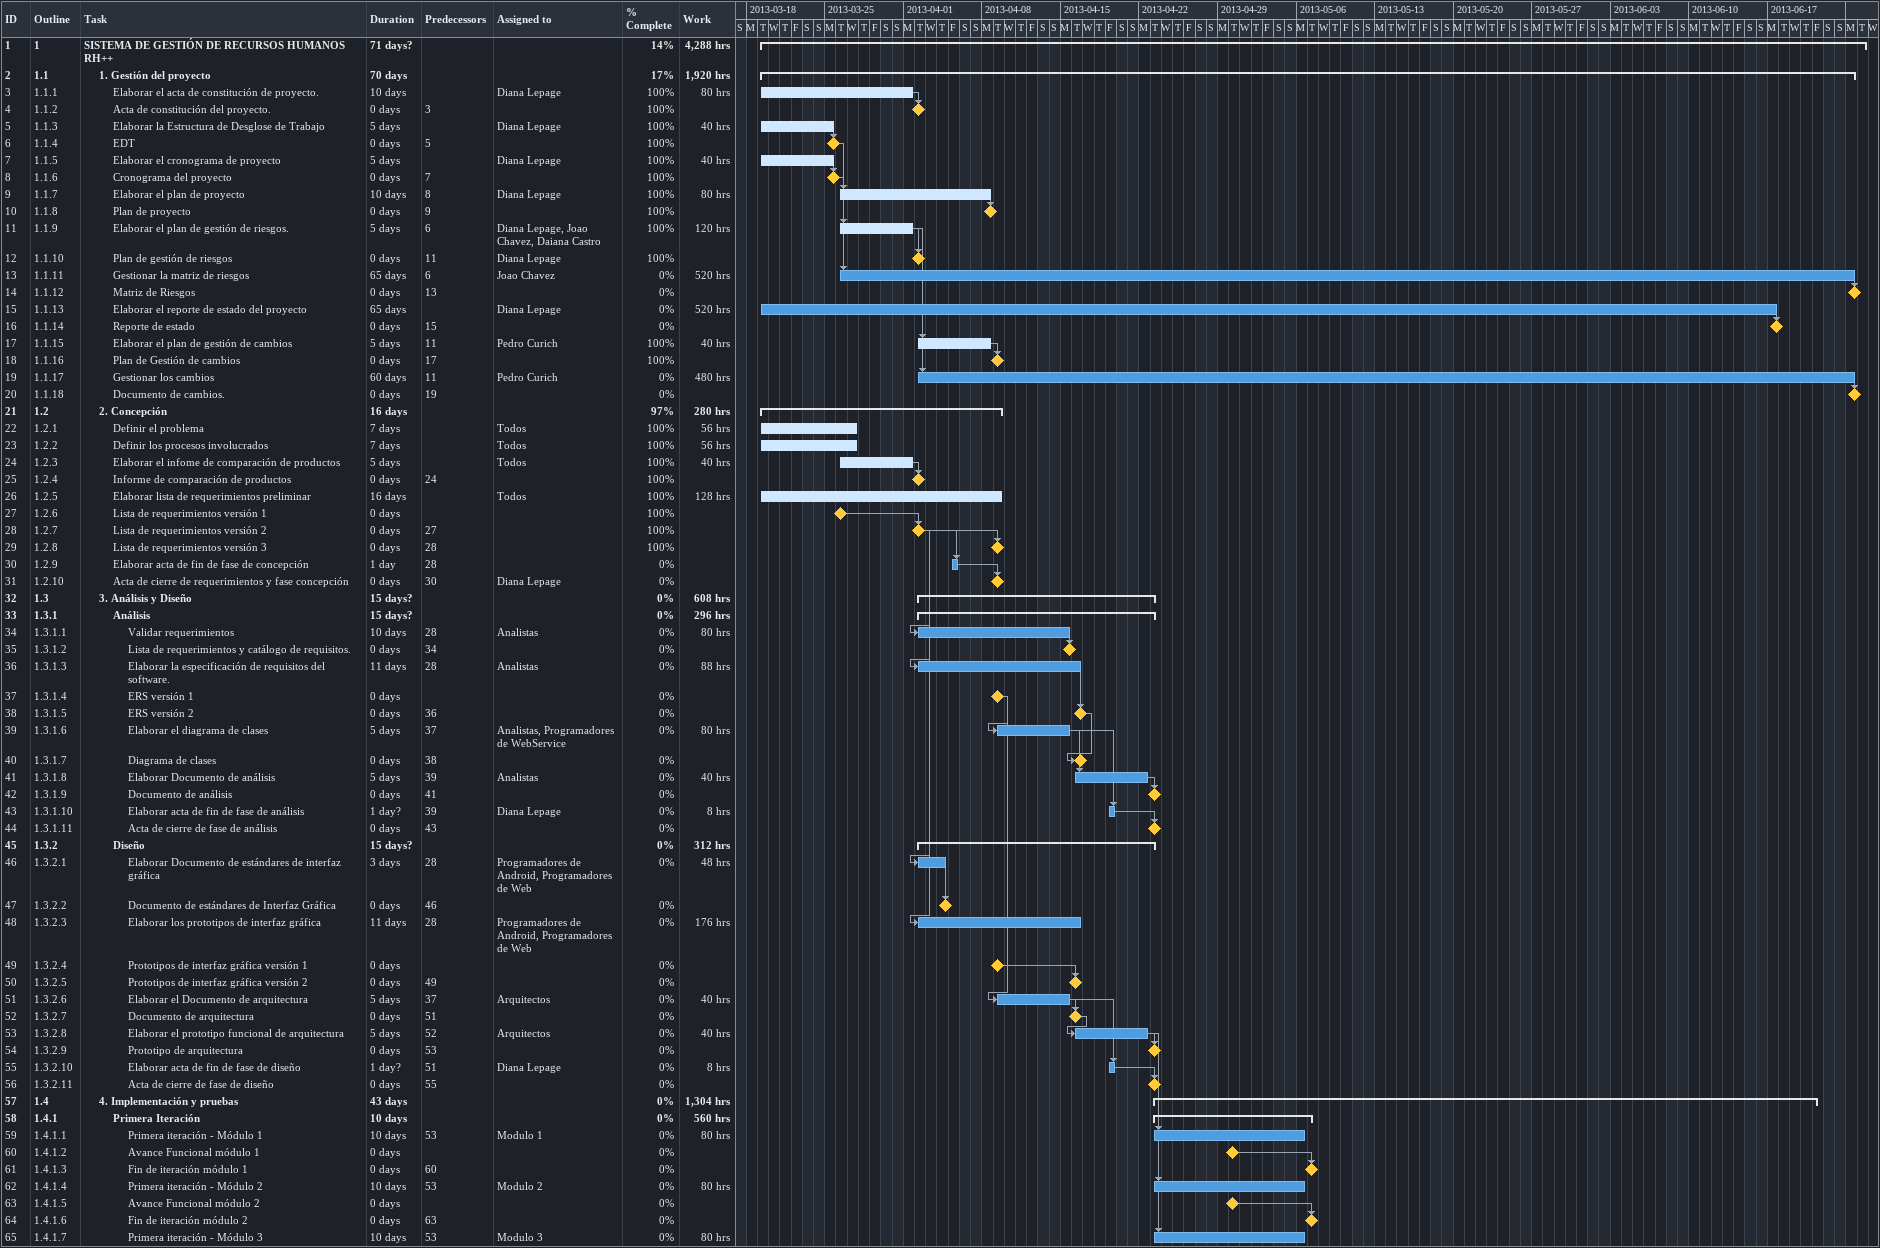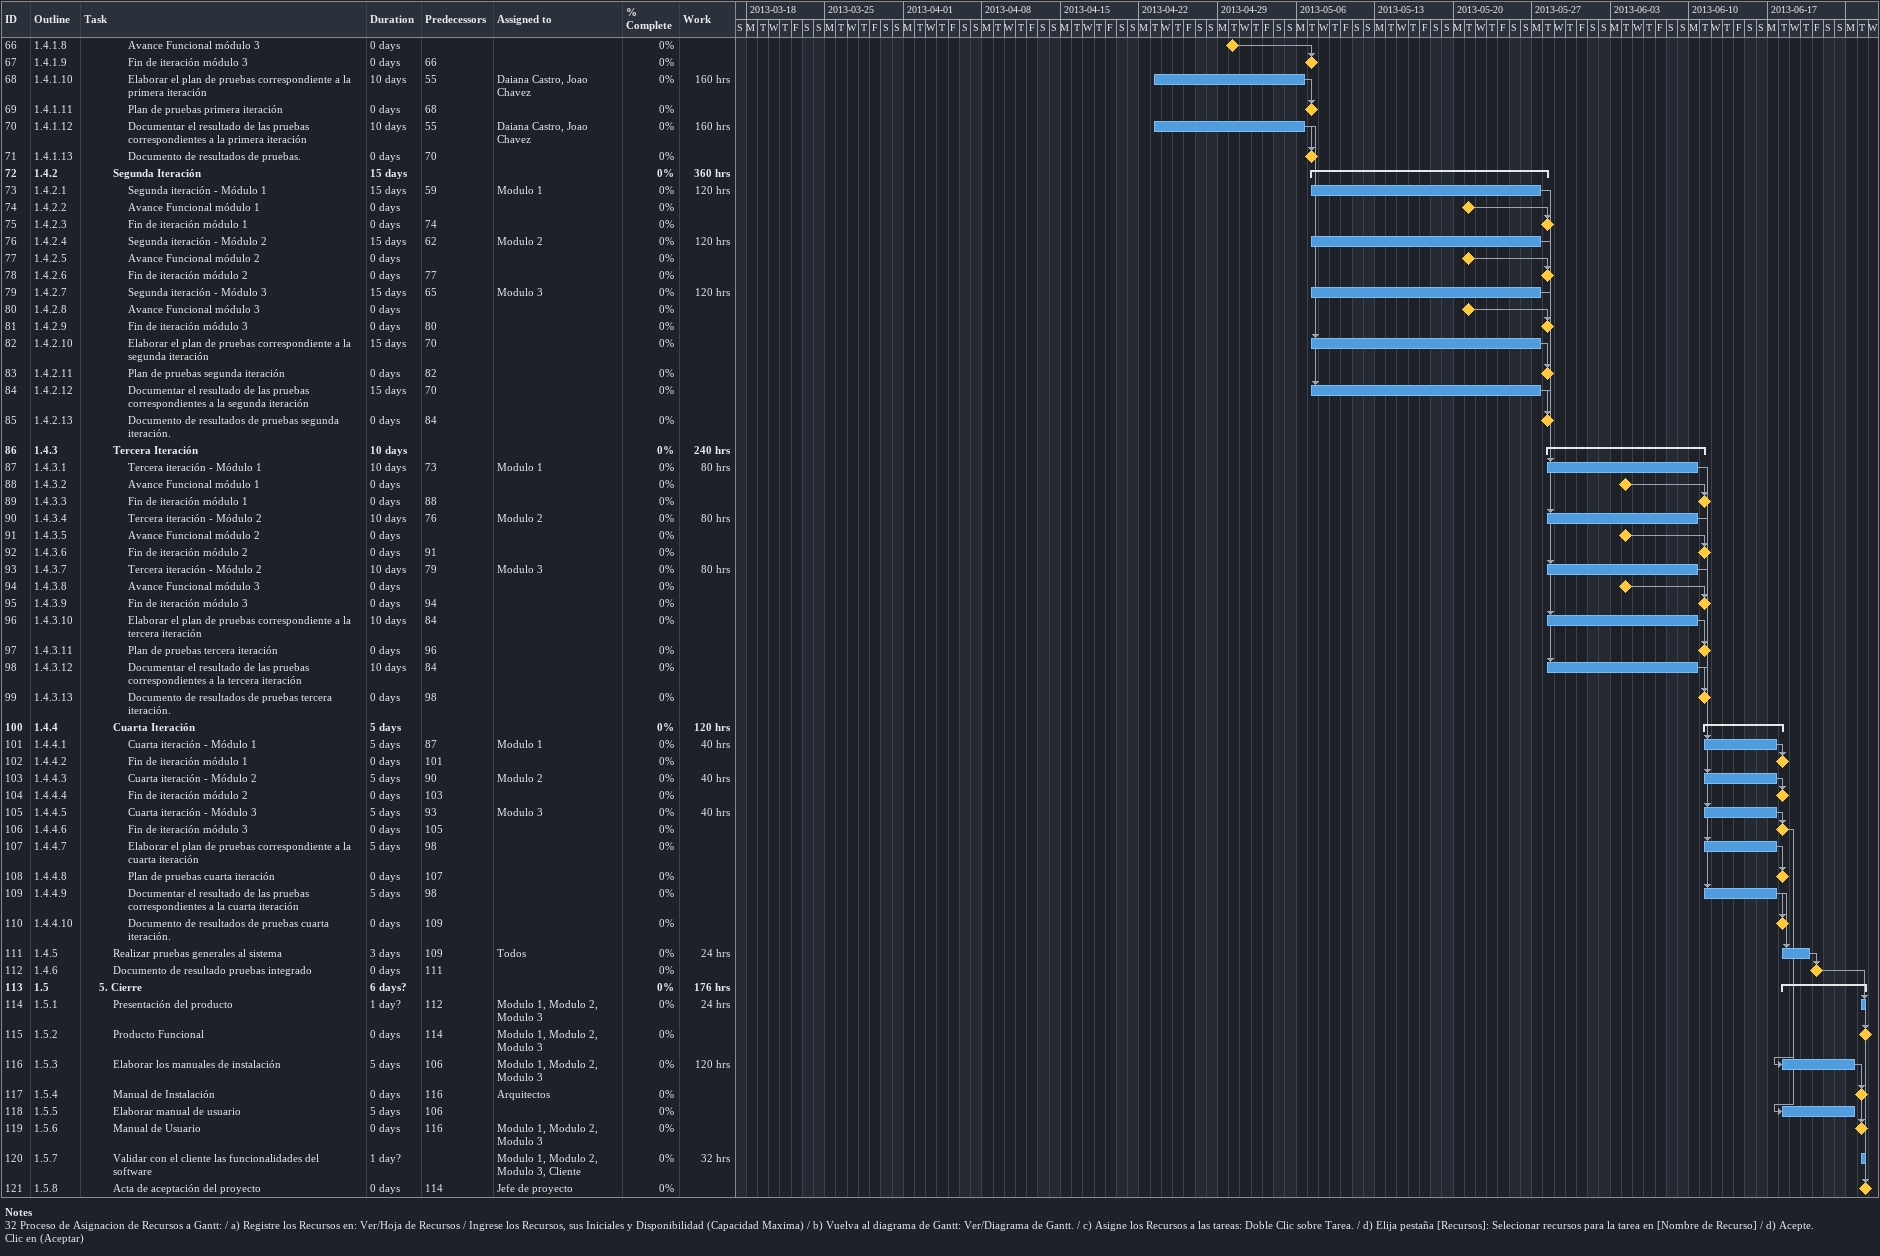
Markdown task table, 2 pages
| ID | WBS | Task | Duration | Start | Finish | Predecessors | Resources | % complete | Work (h) |
|---|---|---|---|---|---|---|---|---|---|
| 1 | 1 | **SISTEMA DE GESTIÓN DE RECURSOS HUMANOS RH++** | 71d? | 2013-03-19 | 2013-06-25 |  |  | 14 | 4288 |
| 2 | 1.1 | **1. Gestión del proyecto** | 70d | 2013-03-19 | 2013-06-24 |  |  | 17 | 1920 |
| 3 | 1.1.1 | Elaborar el acta de constitución de proyecto. | 10d | 2013-03-19 | 2013-04-01 |  | Diana Lepage | 100 | 80 |
| 4 | 1.1.2 | Acta de constitución del proyecto. | 0d | 2013-04-02 | 2013-04-02 | 3 |  | 100 |  |
| 5 | 1.1.3 | Elaborar la Estructura de Desglose de Trabajo | 5d | 2013-03-19 | 2013-03-25 |  | Diana Lepage | 100 | 40 |
| 6 | 1.1.4 | EDT | 0d | 2013-03-25 | 2013-03-25 | 5 |  | 100 |  |
| 7 | 1.1.5 | Elaborar el cronograma de proyecto | 5d | 2013-03-19 | 2013-03-25 |  | Diana Lepage | 100 | 40 |
| 8 | 1.1.6 | Cronograma del proyecto | 0d | 2013-03-25 | 2013-03-25 | 7 |  | 100 |  |
| 9 | 1.1.7 | Elaborar el plan de proyecto | 10d | 2013-03-26 | 2013-04-08 | 8 | Diana Lepage | 100 | 80 |
| 10 | 1.1.8 | Plan de proyecto | 0d | 2013-04-08 | 2013-04-08 | 9 |  | 100 |  |
| 11 | 1.1.9 | Elaborar el plan de gestión de riesgos. | 5d | 2013-03-26 | 2013-04-01 | 6 | Diana Lepage, Joao Chavez, Daiana Castro | 100 | 120 |
| 12 | 1.1.10 | Plan de gestión de riesgos | 0d | 2013-04-02 | 2013-04-02 | 11 | Diana Lepage | 100 |  |
| 13 | 1.1.11 | Gestionar la matriz de riesgos | 65d | 2013-03-26 | 2013-06-24 | 6 | Joao Chavez | 0 | 520 |
| 14 | 1.1.12 | Matriz de Riesgos | 0d | 2013-06-24 | 2013-06-24 | 13 |  | 0 |  |
| 15 | 1.1.13 | Elaborar el reporte de estado del proyecto | 65d | 2013-03-19 | 2013-06-17 |  | Diana Lepage | 0 | 520 |
| 16 | 1.1.14 | Reporte de estado | 0d | 2013-06-17 | 2013-06-17 | 15 |  | 0 |  |
| 17 | 1.1.15 | Elaborar el plan de gestión de cambios | 5d | 2013-04-02 | 2013-04-08 | 11 | Pedro Curich | 100 | 40 |
| 18 | 1.1.16 | Plan de Gestión de cambios | 0d | 2013-04-09 | 2013-04-09 | 17 |  | 100 |  |
| 19 | 1.1.17 | Gestionar los cambios | 60d | 2013-04-02 | 2013-06-24 | 11 | Pedro Curich | 0 | 480 |
| 20 | 1.1.18 | Documento de cambios. | 0d | 2013-06-24 | 2013-06-24 | 19 |  | 0 |  |
| 21 | 1.2 | **2. Concepción** | 16d | 2013-03-19 | 2013-04-09 |  |  | 97 | 280 |
| 22 | 1.2.1 | Definir el problema | 7d | 2013-03-19 | 2013-03-27 |  | Todos | 100 | 56 |
| 23 | 1.2.2 | Definir los procesos involucrados | 7d | 2013-03-19 | 2013-03-27 |  | Todos | 100 | 56 |
| 24 | 1.2.3 | Elaborar el infome de comparación de productos | 5d | 2013-03-26 | 2013-04-01 |  | Todos | 100 | 40 |
| 25 | 1.2.4 | Informe de comparación de productos | 0d | 2013-04-02 | 2013-04-02 | 24 |  | 100 |  |
| 26 | 1.2.5 | Elaborar lista de requerimientos preliminar | 16d | 2013-03-19 | 2013-04-09 |  | Todos | 100 | 128 |
| 27 | 1.2.6 | Lista de requerimientos versión 1 | 0d | 2013-03-26 | 2013-03-26 |  |  | 100 |  |
| 28 | 1.2.7 | Lista de requerimientos versión 2 | 0d | 2013-04-02 | 2013-04-02 | 27 |  | 100 |  |
| 29 | 1.2.8 | Lista de requerimientos versión 3 | 0d | 2013-04-09 | 2013-04-09 | 28 |  | 100 |  |
| 30 | 1.2.9 | Elaborar acta de fin de fase de concepción | 1d | 2013-04-05 | 2013-04-05 | 28 |  | 0 |  |
| 31 | 1.2.10 | Acta de cierre de requerimientos y fase concepción | 0d | 2013-04-09 | 2013-04-09 | 30 | Diana Lepage | 0 |  |
| 32 | 1.3 | **3. Análisis y Diseño** | 15d? | 2013-04-02 | 2013-04-23 |  |  | 0 | 608 |
| 33 | 1.3.1 | **Análisis** | 15d? | 2013-04-02 | 2013-04-23 |  |  | 0 | 296 |
| 34 | 1.3.1.1 | Validar requerimientos | 10d | 2013-04-02 | 2013-04-15 | 28 | Analistas | 0 | 80 |
| 35 | 1.3.1.2 | Lista de requerimientos y catálogo de requisitos. | 0d | 2013-04-15 | 2013-04-15 | 34 |  | 0 |  |
| 36 | 1.3.1.3 | Elaborar la especificación de requisitos del software. | 11d | 2013-04-02 | 2013-04-16 | 28 | Analistas | 0 | 88 |
| 37 | 1.3.1.4 | ERS versión 1 | 0d | 2013-04-09 | 2013-04-09 |  |  | 0 |  |
| 38 | 1.3.1.5 | ERS versión 2 | 0d | 2013-04-16 | 2013-04-16 | 36 |  | 0 |  |
| 39 | 1.3.1.6 | Elaborar el diagrama de clases | 5d | 2013-04-09 | 2013-04-15 | 37 | Analistas, Programadores de WebService | 0 | 80 |
| 40 | 1.3.1.7 | Diagrama de clases | 0d | 2013-04-16 | 2013-04-16 | 38 |  | 0 |  |
| 41 | 1.3.1.8 | Elaborar Documento de análisis | 5d | 2013-04-16 | 2013-04-22 | 39 | Analistas | 0 | 40 |
| 42 | 1.3.1.9 | Documento de análisis | 0d | 2013-04-23 | 2013-04-23 | 41 |  | 0 |  |
| 43 | 1.3.1.10 | Elaborar acta de fin de fase de análisis | 1d? | 2013-04-19 | 2013-04-19 | 39 | Diana Lepage | 0 | 8 |
| 44 | 1.3.1.11 | Acta de cierre de fase de análisis | 0d | 2013-04-23 | 2013-04-23 | 43 |  | 0 |  |
| 45 | 1.3.2 | **Diseño** | 15d? | 2013-04-02 | 2013-04-23 |  |  | 0 | 312 |
| 46 | 1.3.2.1 | Elaborar Documento de estándares de interfaz gráfica | 3d | 2013-04-02 | 2013-04-04 | 28 | Programadores de Android, Programadores de Web | 0 | 48 |
| 47 | 1.3.2.2 | Documento de estándares de Interfaz Gráfica | 0d | 2013-04-04 | 2013-04-04 | 46 |  | 0 |  |
| 48 | 1.3.2.3 | Elaborar los prototipos de interfaz gráfica | 11d | 2013-04-02 | 2013-04-16 | 28 | Programadores de Android, Programadores de Web | 0 | 176 |
| 49 | 1.3.2.4 | Prototipos de interfaz gráfica versión 1 | 0d | 2013-04-09 | 2013-04-09 |  |  | 0 |  |
| 50 | 1.3.2.5 | Prototipos de interfaz gráfica versión 2 | 0d | 2013-04-16 | 2013-04-16 | 49 |  | 0 |  |
| 51 | 1.3.2.6 | Elaborar el Documento de arquitectura | 5d | 2013-04-09 | 2013-04-15 | 37 | Arquitectos | 0 | 40 |
| 52 | 1.3.2.7 | Documento de arquitectura | 0d | 2013-04-16 | 2013-04-16 | 51 |  | 0 |  |
| 53 | 1.3.2.8 | Elaborar el prototipo funcional de arquitectura | 5d | 2013-04-16 | 2013-04-22 | 52 | Arquitectos | 0 | 40 |
| 54 | 1.3.2.9 | Prototipo de arquitectura | 0d | 2013-04-23 | 2013-04-23 | 53 |  | 0 |  |
| 55 | 1.3.2.10 | Elaborar acta de fin de fase de diseño | 1d? | 2013-04-19 | 2013-04-19 | 51 | Diana Lepage | 0 | 8 |
| 56 | 1.3.2.11 | Acta de cierre de fase de diseño | 0d | 2013-04-23 | 2013-04-23 | 55 |  | 0 |  |
| 57 | 1.4 | **4. Implementación y pruebas** | 43d | 2013-04-23 | 2013-06-21 |  |  | 0 | 1304 |
| 58 | 1.4.1 | **Primera Iteración** | 10d | 2013-04-23 | 2013-05-07 |  |  | 0 | 560 |
| 59 | 1.4.1.1 | Primera iteración - Módulo 1 | 10d | 2013-04-23 | 2013-05-06 | 53 | Modulo 1 | 0 | 80 |
| 60 | 1.4.1.2 | Avance Funcional módulo 1 | 0d | 2013-04-30 | 2013-04-30 |  |  | 0 |  |
| 61 | 1.4.1.3 | Fin de iteración módulo 1 | 0d | 2013-05-07 | 2013-05-07 | 60 |  | 0 |  |
| 62 | 1.4.1.4 | Primera iteración - Módulo 2 | 10d | 2013-04-23 | 2013-05-06 | 53 | Modulo 2 | 0 | 80 |
| 63 | 1.4.1.5 | Avance Funcional módulo 2 | 0d | 2013-04-30 | 2013-04-30 |  |  | 0 |  |
| 64 | 1.4.1.6 | Fin de iteración módulo 2 | 0d | 2013-05-07 | 2013-05-07 | 63 |  | 0 |  |
| 65 | 1.4.1.7 | Primera iteración - Módulo 3 | 10d | 2013-04-23 | 2013-05-06 | 53 | Modulo 3 | 0 | 80 |
| 66 | 1.4.1.8 | Avance Funcional módulo 3 | 0d | 2013-04-30 | 2013-04-30 |  |  | 0 |  |
| 67 | 1.4.1.9 | Fin de iteración módulo 3 | 0d | 2013-05-07 | 2013-05-07 | 66 |  | 0 |  |
| 68 | 1.4.1.10 | Elaborar el plan de pruebas correspondiente a la primera iteración | 10d | 2013-04-23 | 2013-05-06 | 55 | Daiana Castro, Joao Chavez | 0 | 160 |
| 69 | 1.4.1.11 | Plan de pruebas primera iteración | 0d | 2013-05-07 | 2013-05-07 | 68 |  | 0 |  |
| 70 | 1.4.1.12 | Documentar el resultado de las pruebas correspondientes a la primera iteración | 10d | 2013-04-23 | 2013-05-06 | 55 | Daiana Castro, Joao Chavez | 0 | 160 |
| 71 | 1.4.1.13 | Documento de resultados de pruebas. | 0d | 2013-05-07 | 2013-05-07 | 70 |  | 0 |  |
| 72 | 1.4.2 | **Segunda Iteración** | 15d | 2013-05-07 | 2013-05-28 |  |  | 0 | 360 |
| 73 | 1.4.2.1 | Segunda iteración - Módulo 1 | 15d | 2013-05-07 | 2013-05-27 | 59 | Modulo 1 | 0 | 120 |
| 74 | 1.4.2.2 | Avance Funcional módulo 1 | 0d | 2013-05-21 | 2013-05-21 |  |  | 0 |  |
| 75 | 1.4.2.3 | Fin de iteración módulo 1 | 0d | 2013-05-28 | 2013-05-28 | 74 |  | 0 |  |
| 76 | 1.4.2.4 | Segunda iteración - Módulo 2 | 15d | 2013-05-07 | 2013-05-27 | 62 | Modulo 2 | 0 | 120 |
| 77 | 1.4.2.5 | Avance Funcional módulo 2 | 0d | 2013-05-21 | 2013-05-21 |  |  | 0 |  |
| 78 | 1.4.2.6 | Fin de iteración módulo 2 | 0d | 2013-05-28 | 2013-05-28 | 77 |  | 0 |  |
| 79 | 1.4.2.7 | Segunda iteración - Módulo 3 | 15d | 2013-05-07 | 2013-05-27 | 65 | Modulo 3 | 0 | 120 |
| 80 | 1.4.2.8 | Avance Funcional módulo 3 | 0d | 2013-05-21 | 2013-05-21 |  |  | 0 |  |
| 81 | 1.4.2.9 | Fin de iteración módulo 3 | 0d | 2013-05-28 | 2013-05-28 | 80 |  | 0 |  |
| 82 | 1.4.2.10 | Elaborar el plan de pruebas correspondiente a la segunda iteración | 15d | 2013-05-07 | 2013-05-27 | 70 |  | 0 |  |
| 83 | 1.4.2.11 | Plan de pruebas segunda iteración | 0d | 2013-05-28 | 2013-05-28 | 82 |  | 0 |  |
| 84 | 1.4.2.12 | Documentar el resultado de las pruebas correspondientes a la segunda iteración | 15d | 2013-05-07 | 2013-05-27 | 70 |  | 0 |  |
| 85 | 1.4.2.13 | Documento de resultados de pruebas segunda iteración. | 0d | 2013-05-28 | 2013-05-28 | 84 |  | 0 |  |
| 86 | 1.4.3 | **Tercera Iteración** | 10d | 2013-05-28 | 2013-06-11 |  |  | 0 | 240 |
| 87 | 1.4.3.1 | Tercera iteración - Módulo 1 | 10d | 2013-05-28 | 2013-06-10 | 73 | Modulo 1 | 0 | 80 |
| 88 | 1.4.3.2 | Avance Funcional módulo 1 | 0d | 2013-06-04 | 2013-06-04 |  |  | 0 |  |
| 89 | 1.4.3.3 | Fin de iteración módulo 1 | 0d | 2013-06-11 | 2013-06-11 | 88 |  | 0 |  |
| 90 | 1.4.3.4 | Tercera iteración - Módulo 2 | 10d | 2013-05-28 | 2013-06-10 | 76 | Modulo 2 | 0 | 80 |
| 91 | 1.4.3.5 | Avance Funcional módulo 2 | 0d | 2013-06-04 | 2013-06-04 |  |  | 0 |  |
| 92 | 1.4.3.6 | Fin de iteración módulo 2 | 0d | 2013-06-11 | 2013-06-11 | 91 |  | 0 |  |
| 93 | 1.4.3.7 | Tercera iteración - Módulo 2 | 10d | 2013-05-28 | 2013-06-10 | 79 | Modulo 3 | 0 | 80 |
| 94 | 1.4.3.8 | Avance Funcional módulo 3 | 0d | 2013-06-04 | 2013-06-04 |  |  | 0 |  |
| 95 | 1.4.3.9 | Fin de iteración módulo 3 | 0d | 2013-06-11 | 2013-06-11 | 94 |  | 0 |  |
| 96 | 1.4.3.10 | Elaborar el plan de pruebas correspondiente a la tercera iteración | 10d | 2013-05-28 | 2013-06-10 | 84 |  | 0 |  |
| 97 | 1.4.3.11 | Plan de pruebas tercera iteración | 0d | 2013-06-11 | 2013-06-11 | 96 |  | 0 |  |
| 98 | 1.4.3.12 | Documentar el resultado de las pruebas correspondientes a la tercera iteración | 10d | 2013-05-28 | 2013-06-10 | 84 |  | 0 |  |
| 99 | 1.4.3.13 | Documento de resultados de pruebas tercera iteración. | 0d | 2013-06-11 | 2013-06-11 | 98 |  | 0 |  |
| 100 | 1.4.4 | **Cuarta Iteración** | 5d | 2013-06-11 | 2013-06-18 |  |  | 0 | 120 |
| 101 | 1.4.4.1 | Cuarta iteración - Módulo 1 | 5d | 2013-06-11 | 2013-06-17 | 87 | Modulo 1 | 0 | 40 |
| 102 | 1.4.4.2 | Fin de iteración módulo 1 | 0d | 2013-06-18 | 2013-06-18 | 101 |  | 0 |  |
| 103 | 1.4.4.3 | Cuarta iteración - Módulo 2 | 5d | 2013-06-11 | 2013-06-17 | 90 | Modulo 2 | 0 | 40 |
| 104 | 1.4.4.4 | Fin de iteración módulo 2 | 0d | 2013-06-18 | 2013-06-18 | 103 |  | 0 |  |
| 105 | 1.4.4.5 | Cuarta iteración - Módulo 3 | 5d | 2013-06-11 | 2013-06-17 | 93 | Modulo 3 | 0 | 40 |
| 106 | 1.4.4.6 | Fin de iteración módulo 3 | 0d | 2013-06-18 | 2013-06-18 | 105 |  | 0 |  |
| 107 | 1.4.4.7 | Elaborar el plan de pruebas correspondiente a la cuarta iteración | 5d | 2013-06-11 | 2013-06-17 | 98 |  | 0 |  |
| 108 | 1.4.4.8 | Plan de pruebas cuarta iteración | 0d | 2013-06-18 | 2013-06-18 | 107 |  | 0 |  |
| 109 | 1.4.4.9 | Documentar el resultado de las pruebas correspondientes a la cuarta iteración | 5d | 2013-06-11 | 2013-06-17 | 98 |  | 0 |  |
| 110 | 1.4.4.10 | Documento de resultados de pruebas cuarta iteración. | 0d | 2013-06-18 | 2013-06-18 | 109 |  | 0 |  |
| 111 | 1.4.5 | Realizar pruebas generales al sistema | 3d | 2013-06-18 | 2013-06-20 | 109 | Todos | 0 | 24 |
| 112 | 1.4.6 | Documento de resultado pruebas integrado | 0d | 2013-06-21 | 2013-06-21 | 111 |  | 0 |  |
| 113 | 1.5 | **5. Cierre** | 6d? | 2013-06-18 | 2013-06-25 |  |  | 0 | 176 |
| 114 | 1.5.1 | Presentación del producto | 1d? | 2013-06-25 | 2013-06-25 | 112 | Modulo 1, Modulo 2, Modulo 3 | 0 | 24 |
| 115 | 1.5.2 | Producto Funcional | 0d | 2013-06-25 | 2013-06-25 | 114 | Modulo 1, Modulo 2, Modulo 3 | 0 |  |
| 116 | 1.5.3 | Elaborar los manuales de instalación | 5d | 2013-06-18 | 2013-06-24 | 106 | Modulo 1, Modulo 2, Modulo 3 | 0 | 120 |
| 117 | 1.5.4 | Manual de Instalación | 0d | 2013-06-25 | 2013-06-25 | 116 | Arquitectos | 0 |  |
| 118 | 1.5.5 | Elaborar manual de usuario | 5d | 2013-06-18 | 2013-06-24 | 106 |  | 0 |  |
| 119 | 1.5.6 | Manual de Usuario | 0d | 2013-06-25 | 2013-06-25 | 116 | Modulo 1, Modulo 2, Modulo 3 | 0 |  |
| 120 | 1.5.7 | Validar con el cliente las funcionalidades del software | 1d? | 2013-06-25 | 2013-06-25 |  | Modulo 1, Modulo 2, Modulo 3, Cliente | 0 | 32 |
| 121 | 1.5.8 | Acta de aceptación del proyecto | 0d | 2013-06-25 | 2013-06-25 | 114 | Jefe de proyecto | 0 |  |

Notes
- 32: Proceso de Asignacion de Recursos a Gantt: / a) Registre los Recursos en: Ver/Hoja de Recursos / Ingrese los Recursos, sus Iniciales y Disponibilidad (Capacidad Maxima) / b) Vuelva al diagrama de Gantt: Ver/Diagrama de Gantt. / c) Asigne los Recursos a las tareas: Doble Clic sobre Tarea. / d) Elija pestaña [Recursos]: Selecionar recursos para la tarea en [Nombre de Recurso] / d) Acepte. Clic en (Aceptar)
